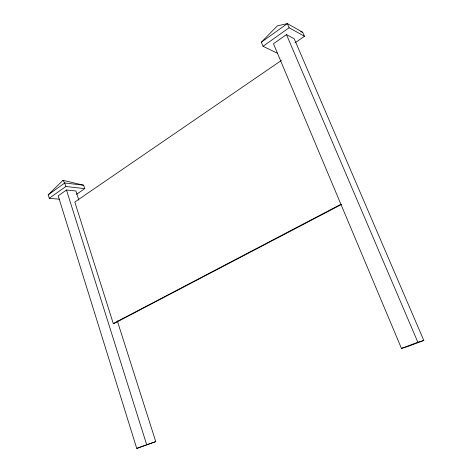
<?xml version="1.0" encoding="UTF-8"?>
<svg xmlns="http://www.w3.org/2000/svg" width="472" height="472" viewBox="0 0 472 472"><rect width="100%" height="100%" fill="white"/><g stroke="black" fill="none" stroke-linecap="round" stroke-linejoin="round"><path stroke-width="0.71" d="M277.613 53.33L263.022 46.291L261.335 42.22L277.347 25.872L287.359 23.6L302.723 32.285L304.458 36.285L294.965 42.864M59.507 199.225L49.253 198.281L48.191 194.824L62.977 180.328L83.656 185.219L84.754 188.623L76.523 194.328M261.335 42.22L287.359 23.6L289.13 27.736L304.458 36.285M48.191 194.824L64.741 182.988L83.656 185.219M49.253 198.281L65.844 186.493L84.754 188.623M263.022 46.291L289.13 27.736M286.463 34.598L273.489 43.76L401.46 348.419L407.678 346.554L423.809 340.471L294.203 38.757L286.463 34.598L417.85 342.229L423.809 340.471M78.853 200.146L75.951 191.018L66.481 190.004L58.203 195.845L136.732 448.4L155.754 441.603L117.304 320.871M281.324 60.481L74.806 202.051L113.274 323.532L114.2 323.432L341.757 204.323M113.274 323.532L341.049 204.211M136.732 448.4L155.754 441.603M401.46 348.419L417.85 342.229M300.605 31.754L302.723 32.285M62.977 180.328L64.741 182.988L65.844 186.493M66.481 190.004L146.668 444.648"/></g></svg>
